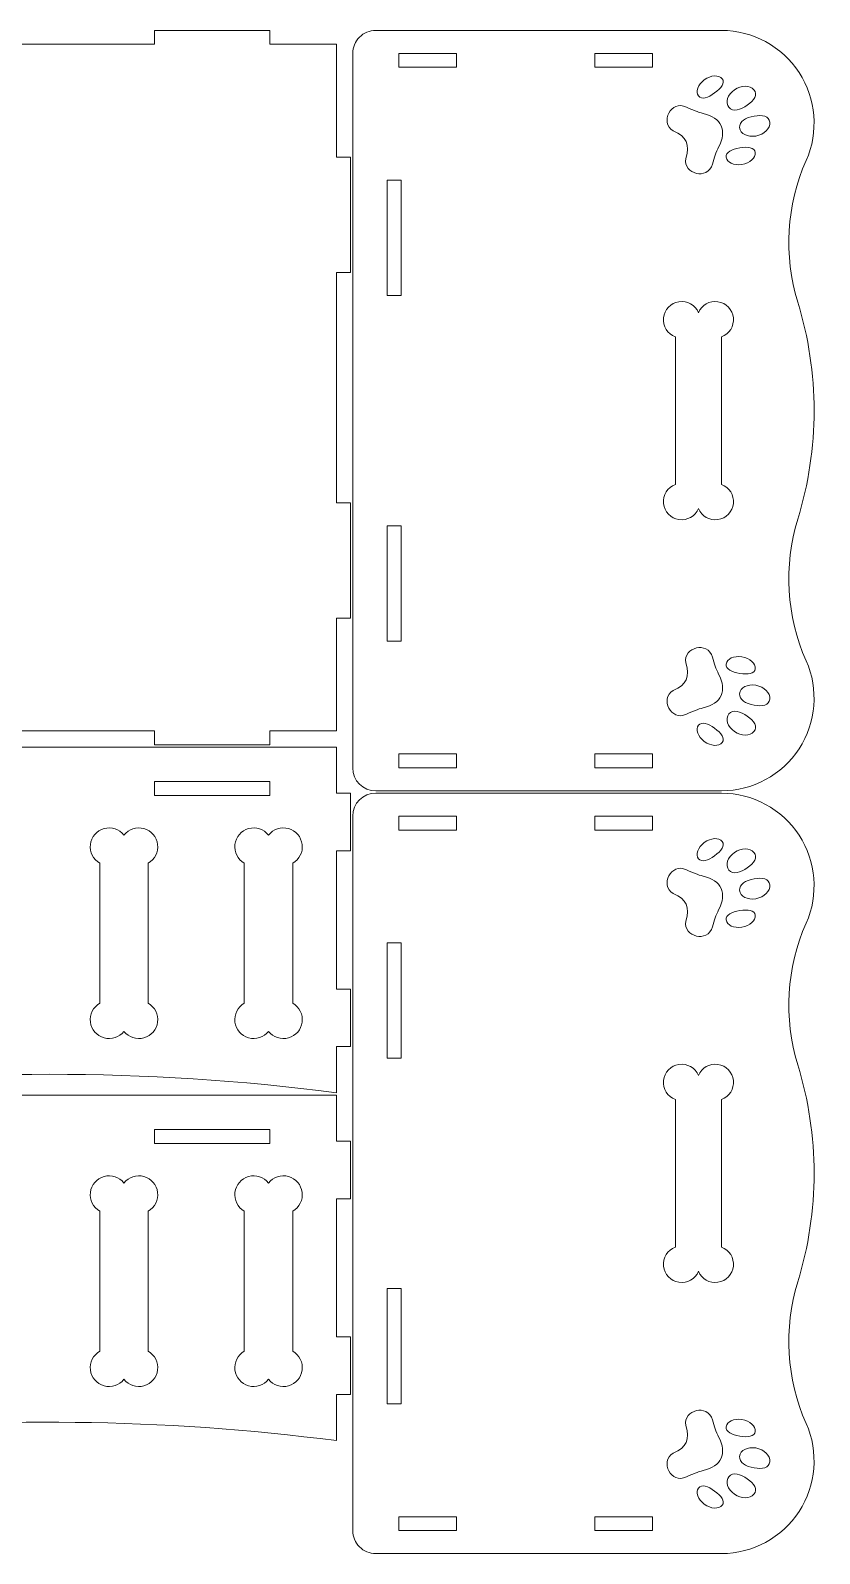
# Model space of a CAD drawing. Header units: millimetres. Extents: x -356 to 358, y -330 to 330.
# Drawn here: x 16 to 358, y -330 to 330 of the extents above; entities that cross this region are included whole.
import ezdxf

# ---------------------------------------------------------------- set-up
doc = ezdxf.new("R2010")
doc.units = ezdxf.units.MM
doc.header["$MEASUREMENT"] = 0
doc.layers.add('Camada 1', color=7, linetype='Continuous')

msp = doc.modelspace()

# ---------------------------------------------------------------- linework, layer by layer
at = {"layer": 'Camada 1', "color": 250, "lineweight": 20}
for points, knots in [([(148.4149, 26.4998), (148.4149, 26.4998), (148.4149, 75.4998), (148.4149, 75.4998), (148.4149, 75.4998), (148.4149, 75.4998), (154.4149, 75.4998), (154.4149, 75.4998), (154.4149, 75.4998), (154.4149, 75.4998), (154.4149, 125.4998), (154.4149, 125.4998), (154.4149, 125.4998), (154.4149, 125.4998), (148.4149, 125.4998), (148.4149, 125.4998), (148.4149, 125.4998), (148.4149, 125.4998), (148.4149, 225.4998), (148.4149, 225.4998), (148.4149, 225.4998), (148.4149, 225.4998), (154.4149, 225.4998), (154.4149, 225.4998), (154.4149, 225.4998), (154.4149, 225.4998), (154.4149, 275.4998), (154.4149, 275.4998), (154.4149, 275.4998), (154.4149, 275.4998), (148.4149, 275.4998), (148.4149, 275.4998), (148.4149, 275.4998), (148.4149, 275.4998), (148.4149, 324.4998), (148.4149, 324.4998), (148.4149, 324.4998), (148.4149, 324.4998), (119.4149, 324.4998), (119.4149, 324.4998), (119.4149, 324.4998), (119.4149, 324.4998), (119.4149, 330.4998), (119.4149, 330.4998), (119.4149, 330.4998), (119.4149, 330.4998), (69.4149, 330.4998), (69.4149, 330.4998), (69.4149, 330.4998), (69.4149, 330.4998), (69.4149, 324.4998), (69.4149, 324.4998), (69.4149, 324.4998), (69.4149, 324.4998), (-75.5851, 324.4998), (-75.5851, 324.4998), (-75.5851, 324.4998), (-75.5851, 324.4998), (-75.5851, 330.4998), (-75.5851, 330.4998), (-75.5851, 330.4998), (-75.5851, 330.4998), (-125.5851, 330.4998), (-125.5851, 330.4998), (-125.5851, 330.4998), (-125.5851, 330.4998), (-125.5851, 324.4998), (-125.5851, 324.4998), (-125.5851, 324.4998), (-125.5851, 324.4998), (-270.5851, 324.4998), (-270.5851, 324.4998), (-270.5851, 324.4998), (-270.5851, 324.4998), (-270.5851, 330.4998), (-270.5851, 330.4998), (-270.5851, 330.4998), (-270.5851, 330.4998), (-320.5851, 330.4998), (-320.5851, 330.4998), (-320.5851, 330.4998), (-320.5851, 330.4998), (-320.5851, 324.4998), (-320.5851, 324.4998), (-320.5851, 324.4998), (-320.5851, 324.4998), (-349.5851, 324.4998), (-349.5851, 324.4998), (-349.5851, 324.4998), (-349.5851, 324.4998), (-349.5851, 275.4998), (-349.5851, 275.4998), (-349.5851, 275.4998), (-349.5851, 275.4998), (-355.5851, 275.4998), (-355.5851, 275.4998), (-355.5851, 275.4998), (-355.5851, 275.4998), (-355.5851, 225.4998), (-355.5851, 225.4998), (-355.5851, 225.4998), (-355.5851, 225.4998), (-349.5851, 225.4998), (-349.5851, 225.4998), (-349.5851, 225.4998), (-349.5851, 225.4998), (-349.5851, 125.4998), (-349.5851, 125.4998), (-349.5851, 125.4998), (-349.5851, 125.4998), (-355.5851, 125.4998), (-355.5851, 125.4998), (-355.5851, 125.4998), (-355.5851, 125.4998), (-355.5851, 75.4998), (-355.5851, 75.4998), (-355.5851, 75.4998), (-355.5851, 75.4998), (-349.5851, 75.4998), (-349.5851, 75.4998), (-349.5851, 75.4998), (-349.5851, 75.4998), (-349.5851, 26.4998), (-349.5851, 26.4998), (-349.5851, 26.4998), (-349.5851, 26.4998), (-320.5851, 26.4998), (-320.5851, 26.4998), (-320.5851, 26.4998), (-320.5851, 26.4998), (-320.5851, 20.4998), (-320.5851, 20.4998), (-320.5851, 20.4998), (-320.5851, 20.4998), (-270.5851, 20.4998), (-270.5851, 20.4998), (-270.5851, 20.4998), (-270.5851, 20.4998), (-270.5851, 26.4998), (-270.5851, 26.4998), (-270.5851, 26.4998), (-270.5851, 26.4998), (-125.5851, 26.4998), (-125.5851, 26.4998), (-125.5851, 26.4998), (-125.5851, 26.4998), (-125.5851, 20.4998), (-125.5851, 20.4998), (-125.5851, 20.4998), (-125.5851, 20.4998), (-75.5851, 20.4998), (-75.5851, 20.4998), (-75.5851, 20.4998), (-75.5851, 20.4998), (-75.5851, 26.4998), (-75.5851, 26.4998), (-75.5851, 26.4998), (-75.5851, 26.4998), (69.4149, 26.4998), (69.4149, 26.4998), (69.4149, 26.4998), (69.4149, 26.4998), (69.4149, 20.4998), (69.4149, 20.4998), (69.4149, 20.4998), (69.4149, 20.4998), (119.4149, 20.4998), (119.4149, 20.4998), (119.4149, 20.4998), (119.4149, 20.4998), (119.4149, 26.4998), (119.4149, 26.4998), (119.4149, 26.4998), (119.4149, 26.4998), (148.4149, 26.4998), (148.4149, 26.4998)], [0, 0, 0, 0, 0.02222222, 0.02222222, 0.02222222, 0.02222222, 0.04444444, 0.04444444, 0.04444444, 0.04444444, 0.06666667, 0.06666667, 0.06666667, 0.06666667, 0.08888889, 0.08888889, 0.08888889, 0.08888889, 0.11111111, 0.11111111, 0.11111111, 0.11111111, 0.13333333, 0.13333333, 0.13333333, 0.13333333, 0.15555556, 0.15555556, 0.15555556, 0.15555556, 0.17777778, 0.17777778, 0.17777778, 0.17777778, 0.2, 0.2, 0.2, 0.2, 0.22222222, 0.22222222, 0.22222222, 0.22222222, 0.24444444, 0.24444444, 0.24444444, 0.24444444, 0.26666667, 0.26666667, 0.26666667, 0.26666667, 0.28888889, 0.28888889, 0.28888889, 0.28888889, 0.31111111, 0.31111111, 0.31111111, 0.31111111, 0.33333333, 0.33333333, 0.33333333, 0.33333333, 0.35555556, 0.35555556, 0.35555556, 0.35555556, 0.37777778, 0.37777778, 0.37777778, 0.37777778, 0.4, 0.4, 0.4, 0.4, 0.42222222, 0.42222222, 0.42222222, 0.42222222, 0.44444444, 0.44444444, 0.44444444, 0.44444444, 0.46666667, 0.46666667, 0.46666667, 0.46666667, 0.48888889, 0.48888889, 0.48888889, 0.48888889, 0.51111111, 0.51111111, 0.51111111, 0.51111111, 0.53333333, 0.53333333, 0.53333333, 0.53333333, 0.55555556, 0.55555556, 0.55555556, 0.55555556, 0.57777778, 0.57777778, 0.57777778, 0.57777778, 0.6, 0.6, 0.6, 0.6, 0.62222222, 0.62222222, 0.62222222, 0.62222222, 0.64444444, 0.64444444, 0.64444444, 0.64444444, 0.66666667, 0.66666667, 0.66666667, 0.66666667, 0.68888889, 0.68888889, 0.68888889, 0.68888889, 0.71111111, 0.71111111, 0.71111111, 0.71111111, 0.73333333, 0.73333333, 0.73333333, 0.73333333, 0.75555556, 0.75555556, 0.75555556, 0.75555556, 0.77777778, 0.77777778, 0.77777778, 0.77777778, 0.8, 0.8, 0.8, 0.8, 0.82222222, 0.82222222, 0.82222222, 0.82222222, 0.84444444, 0.84444444, 0.84444444, 0.84444444, 0.86666667, 0.86666667, 0.86666667, 0.86666667, 0.88888889, 0.88888889, 0.88888889, 0.88888889, 0.91111111, 0.91111111, 0.91111111, 0.91111111, 0.93333333, 0.93333333, 0.93333333, 0.93333333, 0.95555556, 0.95555556, 0.95555556, 0.95555556, 1, 1, 1, 1]), ([(165.4149, 0.5), (159.8921, 0.5), (155.415, 4.9771), (155.4149, 10.5), (155.4149, 10.5), (155.4149, 10.5), (155.4149, 320.4998), (155.4149, 320.4998), (155.4149, 320.4998), (155.4149, 323.152), (156.4685, 325.6955), (158.3439, 327.5709), (158.3439, 327.5709), (160.2192, 329.4462), (162.7628, 330.4998), (165.4149, 330.4998), (165.4149, 330.4998), (165.4149, 330.4998), (315.4148, 330.4998), (315.4148, 330.4998), (315.4148, 330.4998), (329.005, 330.4998), (341.6736, 323.6284), (349.0852, 312.2373), (349.0852, 312.2373), (356.4969, 300.8461), (357.6464, 286.4798), (352.1403, 274.0546), (352.1403, 274.0546), (343.5579, 254.6872), (342.2637, 232.8706), (348.496, 212.6244), (348.496, 212.6244), (357.9479, 181.919), (357.9479, 149.0808), (348.4959, 118.3749), (348.4959, 118.3749), (342.2636, 98.1286), (343.558, 76.3121), (352.1405, 56.9447), (352.1405, 56.9447), (357.6464, 44.5199), (356.4969, 30.1536), (349.0852, 18.7624), (349.0852, 18.7624), (341.6736, 7.3714), (329.005, 0.5), (315.4148, 0.5), (315.4148, 0.5), (315.4148, 0.5), (165.4149, 0.5), (165.4149, 0.5)], [0, 0, 0, 0, 0.07142857, 0.07142857, 0.07142857, 0.07142857, 0.14285714, 0.14285714, 0.14285714, 0.14285714, 0.21428571, 0.21428571, 0.21428571, 0.21428571, 0.28571429, 0.28571429, 0.28571429, 0.28571429, 0.35714286, 0.35714286, 0.35714286, 0.35714286, 0.42857143, 0.42857143, 0.42857143, 0.42857143, 0.5, 0.5, 0.5, 0.5, 0.57142857, 0.57142857, 0.57142857, 0.57142857, 0.64285714, 0.64285714, 0.64285714, 0.64285714, 0.71428571, 0.71428571, 0.71428571, 0.71428571, 0.78571429, 0.78571429, 0.78571429, 0.78571429, 0.85714286, 0.85714286, 0.85714286, 0.85714286, 1, 1, 1, 1]), ([(175.4149, 314.4998), (175.4149, 314.4998), (200.4149, 314.4998), (200.4149, 314.4998), (200.4149, 314.4998), (200.4149, 314.4998), (200.4149, 320.4998), (200.4149, 320.4998), (200.4149, 320.4998), (200.4149, 320.4998), (175.4149, 320.4998), (175.4149, 320.4998), (175.4149, 320.4998), (175.4149, 320.4998), (175.4149, 314.4998), (175.4149, 314.4998)], [0, 0, 0, 0, 0.2, 0.2, 0.2, 0.2, 0.4, 0.4, 0.4, 0.4, 0.6, 0.6, 0.6, 0.6, 1, 1, 1, 1]), ([(260.4148, 314.4998), (260.4148, 314.4998), (285.4148, 314.4998), (285.4148, 314.4998), (285.4148, 314.4998), (285.4148, 314.4998), (285.4148, 320.4998), (285.4148, 320.4998), (285.4148, 320.4998), (285.4148, 320.4998), (260.4148, 320.4998), (260.4148, 320.4998), (260.4148, 320.4998), (260.4148, 320.4998), (260.4148, 314.4998), (260.4148, 314.4998)], [0, 0, 0, 0, 0.2, 0.2, 0.2, 0.2, 0.4, 0.4, 0.4, 0.4, 0.6, 0.6, 0.6, 0.6, 1, 1, 1, 1]), ([(305.4119, 302.0592), (306.8471, 300.269), (309.5791, 301.2908), (312.4258, 303.3609), (312.4258, 303.3609), (315.2752, 305.4308), (317.1576, 307.77), (315.7209, 309.5589), (315.7209, 309.5589), (314.2844, 311.3506), (310.8136, 311.1202), (307.9656, 309.0516), (307.9656, 309.0516), (305.1203, 306.9802), (303.974, 303.8496), (305.4119, 302.0592)], [0, 0, 0, 0, 0.2, 0.2, 0.2, 0.2, 0.4, 0.4, 0.4, 0.4, 0.6, 0.6, 0.6, 0.6, 1, 1, 1, 1]), ([(318.6712, 297.1449), (320.365, 295.0691), (323.612, 295.9688), (326.6079, 298.0785), (326.6079, 298.0785), (329.6037, 300.1881), (331.2104, 302.713), (329.5167, 304.7889), (329.5167, 304.7889), (327.8227, 306.8647), (324.024, 306.834), (321.0269, 304.7258), (321.0269, 304.7258), (318.0337, 302.616), (316.9773, 299.2207), (318.6712, 297.1449)], [0, 0, 0, 0, 0.2, 0.2, 0.2, 0.2, 0.4, 0.4, 0.4, 0.4, 0.6, 0.6, 0.6, 0.6, 1, 1, 1, 1]), ([(299.9275, 274.9113), (298.7849, 268.1063), (309.448, 265.3694), (311.5049, 272.5402), (311.5049, 272.5402), (312.275, 275.2226), (312.9964, 277.7048), (314.1794, 279.8917), (314.1794, 279.8917), (318.015, 286.9824), (315.4001, 292.7126), (307.5329, 294.468), (307.5329, 294.468), (305.1069, 295.0085), (302.7606, 296.0926), (300.2305, 297.2697), (300.2305, 297.2697), (293.4688, 300.4215), (288.5405, 290.5755), (294.4271, 286.9765), (294.4271, 286.9765), (300.2382, 284.4919), (301.8619, 280.9271), (299.9275, 274.9113)], [0, 0, 0, 0, 0.14285714, 0.14285714, 0.14285714, 0.14285714, 0.28571429, 0.28571429, 0.28571429, 0.28571429, 0.42857143, 0.42857143, 0.42857143, 0.42857143, 0.57142857, 0.57142857, 0.57142857, 0.57142857, 0.71428571, 0.71428571, 0.71428571, 0.71428571, 1, 1, 1, 1]), ([(323.2941, 288.345), (323.582, 285.6803), (326.7406, 284.0463), (330.3451, 284.6952), (330.3451, 284.6952), (333.951, 285.3479), (336.6411, 288.0294), (336.3532, 290.6941), (336.3532, 290.6941), (336.0666, 293.3573), (333.1406, 293.9868), (329.5347, 293.3367), (329.5347, 293.3367), (325.9288, 292.6866), (323.0075, 291.0083), (323.2941, 288.345)], [0, 0, 0, 0, 0.2, 0.2, 0.2, 0.2, 0.4, 0.4, 0.4, 0.4, 0.6, 0.6, 0.6, 0.6, 1, 1, 1, 1]), ([(324.2491, 272.3619), (327.7222, 272.9352), (330.3236, 275.2456), (330.0576, 277.5244), (330.0576, 277.5244), (329.7931, 279.8045), (326.8069, 280.1053), (323.3312, 279.5321), (323.3312, 279.5321), (319.8581, 278.9614), (317.2114, 277.736), (317.4786, 275.4558), (317.4786, 275.4558), (317.7419, 273.177), (320.7761, 271.7913), (324.2491, 272.3619)], [0, 0, 0, 0, 0.2, 0.2, 0.2, 0.2, 0.4, 0.4, 0.4, 0.4, 0.6, 0.6, 0.6, 0.6, 1, 1, 1, 1]), ([(170.4149, 215.4999), (170.4149, 215.4999), (176.4149, 215.4999), (176.4149, 215.4999), (176.4149, 215.4999), (176.4149, 215.4999), (176.4149, 265.4998), (176.4149, 265.4998), (176.4149, 265.4998), (176.4149, 265.4998), (170.4149, 265.4998), (170.4149, 265.4998), (170.4149, 265.4998), (170.4149, 265.4998), (170.4149, 215.4999), (170.4149, 215.4999)], [0, 0, 0, 0, 0.2, 0.2, 0.2, 0.2, 0.4, 0.4, 0.4, 0.4, 0.6, 0.6, 0.6, 0.6, 1, 1, 1, 1]), ([(295.4148, 197.5304), (295.4148, 197.5304), (295.4148, 133.4694), (295.4148, 133.4694), (295.4148, 133.4694), (292.0214, 132.2286), (289.9024, 128.8436), (290.2687, 125.2491), (290.2687, 125.2491), (290.6351, 121.6546), (293.3934, 118.7668), (296.9673, 118.2361), (296.9673, 118.2361), (300.5413, 117.7053), (304.0198, 119.667), (305.4148, 122.9999), (305.4148, 122.9999), (306.8099, 119.667), (310.2884, 117.7053), (313.8624, 118.2361), (313.8624, 118.2361), (317.4363, 118.7668), (320.1947, 121.6547), (320.561, 125.2492), (320.561, 125.2492), (320.9273, 128.8437), (318.8082, 132.2286), (315.4148, 133.4694), (315.4148, 133.4694), (315.4148, 133.4694), (315.4148, 197.5304), (315.4148, 197.5304), (315.4148, 197.5304), (318.8082, 198.7712), (320.9273, 202.1561), (320.561, 205.7506), (320.561, 205.7506), (320.1947, 209.3451), (317.4363, 212.233), (313.8624, 212.7637), (313.8624, 212.7637), (310.2884, 213.2945), (306.8099, 211.3328), (305.4148, 207.9999), (305.4148, 207.9999), (304.0197, 211.3329), (300.5412, 213.2945), (296.9673, 212.7637), (296.9673, 212.7637), (293.3934, 212.233), (290.635, 209.3451), (290.2687, 205.7506), (290.2687, 205.7506), (289.9024, 202.1561), (292.0215, 198.7712), (295.4148, 197.5304)], [0, 0, 0, 0, 0.06666667, 0.06666667, 0.06666667, 0.06666667, 0.13333333, 0.13333333, 0.13333333, 0.13333333, 0.2, 0.2, 0.2, 0.2, 0.26666667, 0.26666667, 0.26666667, 0.26666667, 0.33333333, 0.33333333, 0.33333333, 0.33333333, 0.4, 0.4, 0.4, 0.4, 0.46666667, 0.46666667, 0.46666667, 0.46666667, 0.53333333, 0.53333333, 0.53333333, 0.53333333, 0.6, 0.6, 0.6, 0.6, 0.66666667, 0.66666667, 0.66666667, 0.66666667, 0.73333333, 0.73333333, 0.73333333, 0.73333333, 0.8, 0.8, 0.8, 0.8, 0.86666667, 0.86666667, 0.86666667, 0.86666667, 1, 1, 1, 1]), ([(176.4149, 65.4999), (176.4149, 65.4999), (176.4149, 115.4999), (176.4149, 115.4999), (176.4149, 115.4999), (176.4149, 115.4999), (170.4149, 115.4999), (170.4149, 115.4999), (170.4149, 115.4999), (170.4149, 115.4999), (170.4149, 65.4999), (170.4149, 65.4999), (170.4149, 65.4999), (170.4149, 65.4999), (176.4149, 65.4999), (176.4149, 65.4999)], [0, 0, 0, 0, 0.2, 0.2, 0.2, 0.2, 0.4, 0.4, 0.4, 0.4, 0.6, 0.6, 0.6, 0.6, 1, 1, 1, 1]), ([(299.9275, 56.0888), (301.8619, 50.073), (300.2382, 46.5082), (294.4271, 44.0236), (294.4271, 44.0236), (288.5405, 40.4246), (293.4688, 30.5786), (300.2305, 33.7304), (300.2305, 33.7304), (302.7606, 34.9075), (305.1069, 35.9916), (307.5329, 36.5321), (307.5329, 36.5321), (315.4001, 38.2875), (318.015, 44.0177), (314.1794, 51.1084), (314.1794, 51.1084), (312.9964, 53.2953), (312.275, 55.7775), (311.5049, 58.4599), (311.5049, 58.4599), (309.448, 65.6307), (298.7849, 62.8938), (299.9275, 56.0888)], [0, 0, 0, 0, 0.14285714, 0.14285714, 0.14285714, 0.14285714, 0.28571429, 0.28571429, 0.28571429, 0.28571429, 0.42857143, 0.42857143, 0.42857143, 0.42857143, 0.57142857, 0.57142857, 0.57142857, 0.57142857, 0.71428571, 0.71428571, 0.71428571, 0.71428571, 1, 1, 1, 1]), ([(317.4786, 55.5443), (317.2114, 53.2641), (319.8581, 52.0387), (323.3312, 51.468), (323.3312, 51.468), (326.8069, 50.8948), (329.7931, 51.1956), (330.0576, 53.4757), (330.0576, 53.4757), (330.3236, 55.7545), (327.7222, 58.0649), (324.2491, 58.6382), (324.2491, 58.6382), (320.7761, 59.2088), (317.7419, 57.8231), (317.4786, 55.5443)], [0, 0, 0, 0, 0.2, 0.2, 0.2, 0.2, 0.4, 0.4, 0.4, 0.4, 0.6, 0.6, 0.6, 0.6, 1, 1, 1, 1]), ([(330.3451, 46.3049), (326.7406, 46.9538), (323.582, 45.3198), (323.2941, 42.6551), (323.2941, 42.6551), (323.0075, 39.9918), (325.9288, 38.3135), (329.5347, 37.6634), (329.5347, 37.6634), (333.1406, 37.0133), (336.0666, 37.6428), (336.3532, 40.306), (336.3532, 40.306), (336.6411, 42.9707), (333.951, 45.6522), (330.3451, 46.3049)], [0, 0, 0, 0, 0.2, 0.2, 0.2, 0.2, 0.4, 0.4, 0.4, 0.4, 0.6, 0.6, 0.6, 0.6, 1, 1, 1, 1]), ([(326.6079, 32.9216), (323.612, 35.0313), (320.365, 35.931), (318.6712, 33.8552), (318.6712, 33.8552), (316.9773, 31.7794), (318.0337, 28.3841), (321.0269, 26.2743), (321.0269, 26.2743), (324.024, 24.1661), (327.8227, 24.1354), (329.5167, 26.2112), (329.5167, 26.2112), (331.2104, 28.2871), (329.6037, 30.812), (326.6079, 32.9216)], [0, 0, 0, 0, 0.2, 0.2, 0.2, 0.2, 0.4, 0.4, 0.4, 0.4, 0.6, 0.6, 0.6, 0.6, 1, 1, 1, 1]), ([(312.4258, 27.6392), (309.5791, 29.7093), (306.8471, 30.7311), (305.4119, 28.9409), (305.4119, 28.9409), (303.974, 27.1505), (305.1203, 24.0199), (307.9656, 21.9485), (307.9656, 21.9485), (310.8136, 19.8799), (314.2844, 19.6495), (315.7209, 21.4412), (315.7209, 21.4412), (317.1576, 23.2301), (315.2752, 25.5693), (312.4258, 27.6392)], [0, 0, 0, 0, 0.2, 0.2, 0.2, 0.2, 0.4, 0.4, 0.4, 0.4, 0.6, 0.6, 0.6, 0.6, 1, 1, 1, 1]), ([(148.4149, 19.4998), (148.4149, 19.4998), (-349.5851, 19.4998), (-349.5851, 19.4998), (-349.5851, 19.4998), (-349.5851, 19.4998), (-349.5851, -0.5002), (-349.5851, -0.5002), (-349.5851, -0.5002), (-349.5851, -0.5002), (-355.5851, -0.5002), (-355.5851, -0.5002), (-355.5851, -0.5002), (-355.5851, -0.5002), (-355.5851, -25.5002), (-355.5851, -25.5002), (-355.5851, -25.5002), (-355.5851, -25.5002), (-349.5851, -25.5002), (-349.5851, -25.5002), (-349.5851, -25.5002), (-349.5851, -25.5002), (-349.5851, -85.5002), (-349.5851, -85.5002), (-349.5851, -85.5002), (-349.5851, -85.5002), (-355.5851, -85.5002), (-355.5851, -85.5002), (-355.5851, -85.5002), (-355.5851, -85.5002), (-355.5851, -110.5002), (-355.5851, -110.5002), (-355.5851, -110.5002), (-355.5851, -110.5002), (-349.5851, -110.5002), (-349.5851, -110.5002), (-349.5851, -110.5002), (-349.5851, -110.5002), (-349.5851, -130.5002), (-349.5851, -130.5002), (-349.5851, -130.5002), (-266.5931, -119.8335), (-183.5771, -119.8335), (-100.5851, -130.5002), (-100.5851, -130.5002), (-17.5931, -119.8335), (65.4229, -119.8335), (148.4149, -130.5002), (148.4149, -130.5002), (148.4149, -130.5002), (148.4149, -110.5002), (148.4149, -110.5002), (148.4149, -110.5002), (148.4149, -110.5002), (154.4149, -110.5002), (154.4149, -110.5002), (154.4149, -110.5002), (154.4149, -110.5002), (154.4149, -85.5002), (154.4149, -85.5002), (154.4149, -85.5002), (154.4149, -85.5002), (148.4149, -85.5002), (148.4149, -85.5002), (148.4149, -85.5002), (148.4149, -85.5002), (148.4149, -25.5002), (148.4149, -25.5002), (148.4149, -25.5002), (148.4149, -25.5002), (154.4149, -25.5002), (154.4149, -25.5002), (154.4149, -25.5002), (154.4149, -25.5002), (154.4149, -0.5002), (154.4149, -0.5002), (154.4149, -0.5002), (154.4149, -0.5002), (148.4149, -0.5002), (148.4149, -0.5002), (148.4149, -0.5002), (148.4149, -0.5002), (148.4149, 19.4998), (148.4149, 19.4998)], [0, 0, 0, 0, 0.04545455, 0.04545455, 0.04545455, 0.04545455, 0.09090909, 0.09090909, 0.09090909, 0.09090909, 0.13636364, 0.13636364, 0.13636364, 0.13636364, 0.18181818, 0.18181818, 0.18181818, 0.18181818, 0.22727273, 0.22727273, 0.22727273, 0.22727273, 0.27272727, 0.27272727, 0.27272727, 0.27272727, 0.31818182, 0.31818182, 0.31818182, 0.31818182, 0.36363636, 0.36363636, 0.36363636, 0.36363636, 0.40909091, 0.40909091, 0.40909091, 0.40909091, 0.45454545, 0.45454545, 0.45454545, 0.45454545, 0.5, 0.5, 0.5, 0.5, 0.54545455, 0.54545455, 0.54545455, 0.54545455, 0.59090909, 0.59090909, 0.59090909, 0.59090909, 0.63636364, 0.63636364, 0.63636364, 0.63636364, 0.68181818, 0.68181818, 0.68181818, 0.68181818, 0.72727273, 0.72727273, 0.72727273, 0.72727273, 0.77272727, 0.77272727, 0.77272727, 0.77272727, 0.81818182, 0.81818182, 0.81818182, 0.81818182, 0.86363636, 0.86363636, 0.86363636, 0.86363636, 0.90909091, 0.90909091, 0.90909091, 0.90909091, 1, 1, 1, 1]), ([(200.4149, 16.5), (200.4149, 16.5), (175.4149, 16.5), (175.4149, 16.5), (175.4149, 16.5), (175.4149, 16.5), (175.4149, 10.5), (175.4149, 10.5), (175.4149, 10.5), (175.4149, 10.5), (200.4149, 10.5), (200.4149, 10.5), (200.4149, 10.5), (200.4149, 10.5), (200.4149, 16.5), (200.4149, 16.5)], [0, 0, 0, 0, 0.2, 0.2, 0.2, 0.2, 0.4, 0.4, 0.4, 0.4, 0.6, 0.6, 0.6, 0.6, 1, 1, 1, 1]), ([(260.4148, 16.5), (260.4148, 16.5), (260.4148, 10.5), (260.4148, 10.5), (260.4148, 10.5), (260.4148, 10.5), (285.4148, 10.5), (285.4148, 10.5), (285.4148, 10.5), (285.4148, 10.5), (285.4148, 16.5), (285.4148, 16.5), (285.4148, 16.5), (285.4148, 16.5), (260.4148, 16.5), (260.4148, 16.5)], [0, 0, 0, 0, 0.2, 0.2, 0.2, 0.2, 0.4, 0.4, 0.4, 0.4, 0.6, 0.6, 0.6, 0.6, 1, 1, 1, 1]), ([(69.4149, -1.5002), (69.4149, -1.5002), (69.4149, 4.4998), (69.4149, 4.4998), (69.4149, 4.4998), (69.4149, 4.4998), (119.4149, 4.4998), (119.4149, 4.4998), (119.4149, 4.4998), (119.4149, 4.4998), (119.4149, -1.5002), (119.4149, -1.5002), (119.4149, -1.5002), (119.4149, -1.5002), (69.4149, -1.5002), (69.4149, -1.5002)], [0, 0, 0, 0, 0.2, 0.2, 0.2, 0.2, 0.4, 0.4, 0.4, 0.4, 0.6, 0.6, 0.6, 0.6, 1, 1, 1, 1]), ([(165.4149, -0.5), (159.8921, -0.5), (155.415, -4.9771), (155.4149, -10.5), (155.4149, -10.5), (155.4149, -10.5), (155.4149, -320.4998), (155.4149, -320.4998), (155.4149, -320.4998), (155.4149, -323.152), (156.4685, -325.6955), (158.3439, -327.5709), (158.3439, -327.5709), (160.2192, -329.4462), (162.7628, -330.4998), (165.4149, -330.4998), (165.4149, -330.4998), (165.4149, -330.4998), (315.4148, -330.4998), (315.4148, -330.4998), (315.4148, -330.4998), (329.005, -330.4998), (341.6736, -323.6284), (349.0852, -312.2373), (349.0852, -312.2373), (356.4969, -300.8461), (357.6464, -286.4798), (352.1403, -274.0546), (352.1403, -274.0546), (343.5579, -254.6872), (342.2637, -232.8706), (348.496, -212.6244), (348.496, -212.6244), (357.9479, -181.919), (357.9479, -149.0808), (348.4959, -118.3749), (348.4959, -118.3749), (342.2636, -98.1286), (343.558, -76.3121), (352.1405, -56.9447), (352.1405, -56.9447), (357.6464, -44.5199), (356.4969, -30.1536), (349.0852, -18.7624), (349.0852, -18.7624), (341.6736, -7.3714), (329.005, -0.5), (315.4148, -0.5), (315.4148, -0.5), (315.4148, -0.5), (165.4149, -0.5), (165.4149, -0.5)], [0, 0, 0, 0, 0.07142857, 0.07142857, 0.07142857, 0.07142857, 0.14285714, 0.14285714, 0.14285714, 0.14285714, 0.21428571, 0.21428571, 0.21428571, 0.21428571, 0.28571429, 0.28571429, 0.28571429, 0.28571429, 0.35714286, 0.35714286, 0.35714286, 0.35714286, 0.42857143, 0.42857143, 0.42857143, 0.42857143, 0.5, 0.5, 0.5, 0.5, 0.57142857, 0.57142857, 0.57142857, 0.57142857, 0.64285714, 0.64285714, 0.64285714, 0.64285714, 0.71428571, 0.71428571, 0.71428571, 0.71428571, 0.78571429, 0.78571429, 0.78571429, 0.78571429, 0.85714286, 0.85714286, 0.85714286, 0.85714286, 1, 1, 1, 1]), ([(200.4149, -16.5), (200.4149, -16.5), (175.4149, -16.5), (175.4149, -16.5), (175.4149, -16.5), (175.4149, -16.5), (175.4149, -10.5), (175.4149, -10.5), (175.4149, -10.5), (175.4149, -10.5), (200.4149, -10.5), (200.4149, -10.5), (200.4149, -10.5), (200.4149, -10.5), (200.4149, -16.5), (200.4149, -16.5)], [0, 0, 0, 0, 0.2, 0.2, 0.2, 0.2, 0.4, 0.4, 0.4, 0.4, 0.6, 0.6, 0.6, 0.6, 1, 1, 1, 1]), ([(260.4148, -16.5), (260.4148, -16.5), (260.4148, -10.5), (260.4148, -10.5), (260.4148, -10.5), (260.4148, -10.5), (285.4148, -10.5), (285.4148, -10.5), (285.4148, -10.5), (285.4148, -10.5), (285.4148, -16.5), (285.4148, -16.5), (285.4148, -16.5), (285.4148, -16.5), (260.4148, -16.5), (260.4148, -16.5)], [0, 0, 0, 0, 0.2, 0.2, 0.2, 0.2, 0.4, 0.4, 0.4, 0.4, 0.6, 0.6, 0.6, 0.6, 1, 1, 1, 1]), ([(56.1846, -18.7206), (58.2293, -16.1171), (61.6386, -14.998), (64.8285, -15.8832), (64.8285, -15.8832), (68.0184, -16.7684), (70.3635, -19.4844), (70.7742, -22.7692), (70.7742, -22.7692), (71.1849, -26.0541), (69.5808, -29.2638), (66.707, -30.9072), (66.707, -30.9072), (66.707, -30.9072), (66.7071, -91.6998), (66.7071, -91.6998), (66.7071, -91.6998), (69.5808, -93.3432), (71.1849, -96.553), (70.7742, -99.8378), (70.7742, -99.8378), (70.3634, -103.1226), (68.0184, -105.8386), (64.8285, -106.7238), (64.8285, -106.7238), (61.6386, -107.6089), (58.2293, -106.4898), (56.1846, -103.8864), (56.1846, -103.8864), (54.1398, -106.4898), (50.7305, -107.6089), (47.5406, -106.7238), (47.5406, -106.7238), (44.3507, -105.8386), (42.0057, -103.1226), (41.5949, -99.8378), (41.5949, -99.8378), (41.1842, -96.5529), (42.7884, -93.3432), (45.6621, -91.6998), (45.6621, -91.6998), (45.6621, -91.6998), (45.6621, -30.9072), (45.6621, -30.9072), (45.6621, -30.9072), (42.7884, -29.2638), (41.1842, -26.0541), (41.5949, -22.7692), (41.5949, -22.7692), (42.0057, -19.4844), (44.3507, -16.7684), (47.5406, -15.8832), (47.5406, -15.8832), (50.7305, -14.998), (54.1398, -16.1172), (56.1846, -18.7206)], [0, 0, 0, 0, 0.06666667, 0.06666667, 0.06666667, 0.06666667, 0.13333333, 0.13333333, 0.13333333, 0.13333333, 0.2, 0.2, 0.2, 0.2, 0.26666667, 0.26666667, 0.26666667, 0.26666667, 0.33333333, 0.33333333, 0.33333333, 0.33333333, 0.4, 0.4, 0.4, 0.4, 0.46666667, 0.46666667, 0.46666667, 0.46666667, 0.53333333, 0.53333333, 0.53333333, 0.53333333, 0.6, 0.6, 0.6, 0.6, 0.66666667, 0.66666667, 0.66666667, 0.66666667, 0.73333333, 0.73333333, 0.73333333, 0.73333333, 0.8, 0.8, 0.8, 0.8, 0.86666667, 0.86666667, 0.86666667, 0.86666667, 1, 1, 1, 1]), ([(104.3028, -22.7692), (104.7135, -19.4844), (107.0586, -16.7684), (110.2485, -15.8832), (110.2485, -15.8832), (113.4384, -14.998), (116.8477, -16.1172), (118.8924, -18.7206), (118.8924, -18.7206), (120.9372, -16.1171), (124.3465, -14.998), (127.5364, -15.8832), (127.5364, -15.8832), (130.7263, -16.7684), (133.0713, -19.4844), (133.4821, -22.7692), (133.4821, -22.7692), (133.8928, -26.0541), (132.2886, -29.2638), (129.4149, -30.9072), (129.4149, -30.9072), (129.4149, -30.9072), (129.4149, -91.6998), (129.4149, -91.6998), (129.4149, -91.6998), (132.2887, -93.3432), (133.8928, -96.553), (133.482, -99.8378), (133.482, -99.8378), (133.0713, -103.1226), (130.7262, -105.8386), (127.5363, -106.7238), (127.5363, -106.7238), (124.3464, -107.6089), (120.9371, -106.4898), (118.8924, -103.8864), (118.8924, -103.8864), (116.8477, -106.4898), (113.4384, -107.6089), (110.2485, -106.7238), (110.2485, -106.7238), (107.0586, -105.8386), (104.7135, -103.1226), (104.3028, -99.8378), (104.3028, -99.8378), (103.8921, -96.5529), (105.4962, -93.3432), (108.3699, -91.6998), (108.3699, -91.6998), (108.3699, -91.6998), (108.3699, -30.9072), (108.3699, -30.9072), (108.3699, -30.9072), (105.4962, -29.2638), (103.8921, -26.0541), (104.3028, -22.7692)], [0, 0, 0, 0, 0.06666667, 0.06666667, 0.06666667, 0.06666667, 0.13333333, 0.13333333, 0.13333333, 0.13333333, 0.2, 0.2, 0.2, 0.2, 0.26666667, 0.26666667, 0.26666667, 0.26666667, 0.33333333, 0.33333333, 0.33333333, 0.33333333, 0.4, 0.4, 0.4, 0.4, 0.46666667, 0.46666667, 0.46666667, 0.46666667, 0.53333333, 0.53333333, 0.53333333, 0.53333333, 0.6, 0.6, 0.6, 0.6, 0.66666667, 0.66666667, 0.66666667, 0.66666667, 0.73333333, 0.73333333, 0.73333333, 0.73333333, 0.8, 0.8, 0.8, 0.8, 0.86666667, 0.86666667, 0.86666667, 0.86666667, 1, 1, 1, 1]), ([(312.4258, -27.6392), (309.5791, -29.7093), (306.8471, -30.7311), (305.4119, -28.9409), (305.4119, -28.9409), (303.974, -27.1505), (305.1203, -24.0199), (307.9656, -21.9485), (307.9656, -21.9485), (310.8136, -19.8799), (314.2844, -19.6495), (315.7209, -21.4412), (315.7209, -21.4412), (317.1576, -23.2301), (315.2752, -25.5693), (312.4258, -27.6392)], [0, 0, 0, 0, 0.2, 0.2, 0.2, 0.2, 0.4, 0.4, 0.4, 0.4, 0.6, 0.6, 0.6, 0.6, 1, 1, 1, 1]), ([(326.6079, -32.9216), (323.612, -35.0313), (320.365, -35.931), (318.6712, -33.8552), (318.6712, -33.8552), (316.9773, -31.7794), (318.0337, -28.3841), (321.0269, -26.2743), (321.0269, -26.2743), (324.024, -24.1661), (327.8227, -24.1354), (329.5167, -26.2112), (329.5167, -26.2112), (331.2104, -28.2871), (329.6037, -30.812), (326.6079, -32.9216)], [0, 0, 0, 0, 0.2, 0.2, 0.2, 0.2, 0.4, 0.4, 0.4, 0.4, 0.6, 0.6, 0.6, 0.6, 1, 1, 1, 1]), ([(299.9275, -56.0888), (301.8619, -50.073), (300.2382, -46.5082), (294.4271, -44.0236), (294.4271, -44.0236), (288.5405, -40.4246), (293.4688, -30.5786), (300.2305, -33.7304), (300.2305, -33.7304), (302.7606, -34.9075), (305.1069, -35.9916), (307.5329, -36.5321), (307.5329, -36.5321), (315.4001, -38.2875), (318.015, -44.0177), (314.1794, -51.1084), (314.1794, -51.1084), (312.9964, -53.2953), (312.275, -55.7775), (311.5049, -58.4599), (311.5049, -58.4599), (309.448, -65.6307), (298.7849, -62.8938), (299.9275, -56.0888)], [0, 0, 0, 0, 0.14285714, 0.14285714, 0.14285714, 0.14285714, 0.28571429, 0.28571429, 0.28571429, 0.28571429, 0.42857143, 0.42857143, 0.42857143, 0.42857143, 0.57142857, 0.57142857, 0.57142857, 0.57142857, 0.71428571, 0.71428571, 0.71428571, 0.71428571, 1, 1, 1, 1]), ([(330.3451, -46.3049), (326.7406, -46.9538), (323.582, -45.3198), (323.2941, -42.6551), (323.2941, -42.6551), (323.0075, -39.9918), (325.9288, -38.3135), (329.5347, -37.6634), (329.5347, -37.6634), (333.1406, -37.0133), (336.0666, -37.6428), (336.3532, -40.306), (336.3532, -40.306), (336.6411, -42.9707), (333.951, -45.6522), (330.3451, -46.3049)], [0, 0, 0, 0, 0.2, 0.2, 0.2, 0.2, 0.4, 0.4, 0.4, 0.4, 0.6, 0.6, 0.6, 0.6, 1, 1, 1, 1]), ([(317.4786, -55.5443), (317.2114, -53.2641), (319.8581, -52.0387), (323.3312, -51.468), (323.3312, -51.468), (326.8069, -50.8948), (329.7931, -51.1956), (330.0576, -53.4757), (330.0576, -53.4757), (330.3236, -55.7545), (327.7222, -58.0649), (324.2491, -58.6382), (324.2491, -58.6382), (320.7761, -59.2088), (317.7419, -57.8231), (317.4786, -55.5443)], [0, 0, 0, 0, 0.2, 0.2, 0.2, 0.2, 0.4, 0.4, 0.4, 0.4, 0.6, 0.6, 0.6, 0.6, 1, 1, 1, 1]), ([(176.4149, -65.4999), (176.4149, -65.4999), (176.4149, -115.4999), (176.4149, -115.4999), (176.4149, -115.4999), (176.4149, -115.4999), (170.4149, -115.4999), (170.4149, -115.4999), (170.4149, -115.4999), (170.4149, -115.4999), (170.4149, -65.4999), (170.4149, -65.4999), (170.4149, -65.4999), (170.4149, -65.4999), (176.4149, -65.4999), (176.4149, -65.4999)], [0, 0, 0, 0, 0.2, 0.2, 0.2, 0.2, 0.4, 0.4, 0.4, 0.4, 0.6, 0.6, 0.6, 0.6, 1, 1, 1, 1]), ([(295.4148, -197.5304), (295.4148, -197.5304), (295.4148, -133.4694), (295.4148, -133.4694), (295.4148, -133.4694), (292.0214, -132.2286), (289.9024, -128.8436), (290.2687, -125.2491), (290.2687, -125.2491), (290.6351, -121.6546), (293.3934, -118.7668), (296.9673, -118.2361), (296.9673, -118.2361), (300.5413, -117.7053), (304.0198, -119.667), (305.4148, -122.9999), (305.4148, -122.9999), (306.8099, -119.667), (310.2884, -117.7053), (313.8624, -118.2361), (313.8624, -118.2361), (317.4363, -118.7668), (320.1947, -121.6547), (320.561, -125.2492), (320.561, -125.2492), (320.9273, -128.8437), (318.8082, -132.2286), (315.4148, -133.4694), (315.4148, -133.4694), (315.4148, -133.4694), (315.4148, -197.5304), (315.4148, -197.5304), (315.4148, -197.5304), (318.8082, -198.7712), (320.9273, -202.1561), (320.561, -205.7506), (320.561, -205.7506), (320.1947, -209.3451), (317.4363, -212.233), (313.8624, -212.7637), (313.8624, -212.7637), (310.2884, -213.2945), (306.8099, -211.3328), (305.4148, -207.9999), (305.4148, -207.9999), (304.0197, -211.3329), (300.5412, -213.2945), (296.9673, -212.7637), (296.9673, -212.7637), (293.3934, -212.233), (290.635, -209.3451), (290.2687, -205.7506), (290.2687, -205.7506), (289.9024, -202.1561), (292.0215, -198.7712), (295.4148, -197.5304)], [0, 0, 0, 0, 0.06666667, 0.06666667, 0.06666667, 0.06666667, 0.13333333, 0.13333333, 0.13333333, 0.13333333, 0.2, 0.2, 0.2, 0.2, 0.26666667, 0.26666667, 0.26666667, 0.26666667, 0.33333333, 0.33333333, 0.33333333, 0.33333333, 0.4, 0.4, 0.4, 0.4, 0.46666667, 0.46666667, 0.46666667, 0.46666667, 0.53333333, 0.53333333, 0.53333333, 0.53333333, 0.6, 0.6, 0.6, 0.6, 0.66666667, 0.66666667, 0.66666667, 0.66666667, 0.73333333, 0.73333333, 0.73333333, 0.73333333, 0.8, 0.8, 0.8, 0.8, 0.86666667, 0.86666667, 0.86666667, 0.86666667, 1, 1, 1, 1]), ([(-349.5851, -131.5002), (-349.5851, -131.5002), (-349.5851, -151.5002), (-349.5851, -151.5002), (-349.5851, -151.5002), (-349.5851, -151.5002), (-355.5851, -151.5002), (-355.5851, -151.5002), (-355.5851, -151.5002), (-355.5851, -151.5002), (-355.5851, -176.5002), (-355.5851, -176.5002), (-355.5851, -176.5002), (-355.5851, -176.5002), (-349.5851, -176.5002), (-349.5851, -176.5002), (-349.5851, -176.5002), (-349.5851, -176.5002), (-349.5851, -236.5002), (-349.5851, -236.5002), (-349.5851, -236.5002), (-349.5851, -236.5002), (-355.5851, -236.5002), (-355.5851, -236.5002), (-355.5851, -236.5002), (-355.5851, -236.5002), (-355.5851, -261.5002), (-355.5851, -261.5002), (-355.5851, -261.5002), (-355.5851, -261.5002), (-349.5851, -261.5002), (-349.5851, -261.5002), (-349.5851, -261.5002), (-349.5851, -261.5002), (-349.5851, -281.5002), (-349.5851, -281.5002), (-349.5851, -281.5002), (-349.5851, -281.5002), (-325.5851, -281.5002), (-325.5851, -281.5002), (-325.5851, -281.5002), (-320.0623, -281.5002), (-315.5851, -277.0231), (-315.5851, -271.5002), (-315.5851, -271.5002), (-315.5851, -271.5002), (-315.5851, -176.5002), (-315.5851, -176.5002), (-315.5851, -176.5002), (-315.5851, -173.848), (-314.5315, -171.3045), (-312.6562, -169.4291), (-312.6562, -169.4291), (-310.7808, -167.5538), (-308.2373, -166.5002), (-305.5851, -166.5002), (-305.5851, -166.5002), (-305.5851, -166.5002), (-110.5851, -166.5002), (-110.5851, -166.5002), (-110.5851, -166.5002), (-107.9329, -166.5002), (-105.3894, -167.5538), (-103.514, -169.4291), (-103.514, -169.4291), (-101.6387, -171.3045), (-100.5851, -173.848), (-100.5851, -176.5002), (-100.5851, -176.5002), (-100.5851, -176.5002), (-100.5851, -259.0249), (-100.5851, -259.0249), (-100.5851, -259.0249), (-100.5851, -264.6945), (-98.1788, -270.0977), (-93.9646, -273.8905), (-93.9646, -273.8905), (-89.7505, -277.6834), (-84.1246, -279.5094), (-78.4863, -278.9144), (-78.4863, -278.9144), (-2.677, -270.9147), (72.8066, -271.7825), (148.4149, -281.5002), (148.4149, -281.5002), (148.4149, -281.5002), (148.4149, -261.5002), (148.4149, -261.5002), (148.4149, -261.5002), (148.4149, -261.5002), (154.4149, -261.5002), (154.4149, -261.5002), (154.4149, -261.5002), (154.4149, -261.5002), (154.4149, -236.5002), (154.4149, -236.5002), (154.4149, -236.5002), (154.4149, -236.5002), (148.4149, -236.5002), (148.4149, -236.5002), (148.4149, -236.5002), (148.4149, -236.5002), (148.4149, -176.5002), (148.4149, -176.5002), (148.4149, -176.5002), (148.4149, -176.5002), (154.4149, -176.5002), (154.4149, -176.5002), (154.4149, -176.5002), (154.4149, -176.5002), (154.4149, -151.5002), (154.4149, -151.5002), (154.4149, -151.5002), (154.4149, -151.5002), (148.4149, -151.5002), (148.4149, -151.5002), (148.4149, -151.5002), (148.4149, -151.5002), (148.4149, -131.5002), (148.4149, -131.5002), (148.4149, -131.5002), (148.4149, -131.5002), (-349.5851, -131.5002), (-349.5851, -131.5002)], [0, 0, 0, 0, 0.03125, 0.03125, 0.03125, 0.03125, 0.0625, 0.0625, 0.0625, 0.0625, 0.09375, 0.09375, 0.09375, 0.09375, 0.125, 0.125, 0.125, 0.125, 0.15625, 0.15625, 0.15625, 0.15625, 0.1875, 0.1875, 0.1875, 0.1875, 0.21875, 0.21875, 0.21875, 0.21875, 0.25, 0.25, 0.25, 0.25, 0.28125, 0.28125, 0.28125, 0.28125, 0.3125, 0.3125, 0.3125, 0.3125, 0.34375, 0.34375, 0.34375, 0.34375, 0.375, 0.375, 0.375, 0.375, 0.40625, 0.40625, 0.40625, 0.40625, 0.4375, 0.4375, 0.4375, 0.4375, 0.46875, 0.46875, 0.46875, 0.46875, 0.5, 0.5, 0.5, 0.5, 0.53125, 0.53125, 0.53125, 0.53125, 0.5625, 0.5625, 0.5625, 0.5625, 0.59375, 0.59375, 0.59375, 0.59375, 0.625, 0.625, 0.625, 0.625, 0.65625, 0.65625, 0.65625, 0.65625, 0.6875, 0.6875, 0.6875, 0.6875, 0.71875, 0.71875, 0.71875, 0.71875, 0.75, 0.75, 0.75, 0.75, 0.78125, 0.78125, 0.78125, 0.78125, 0.8125, 0.8125, 0.8125, 0.8125, 0.84375, 0.84375, 0.84375, 0.84375, 0.875, 0.875, 0.875, 0.875, 0.90625, 0.90625, 0.90625, 0.90625, 0.9375, 0.9375, 0.9375, 0.9375, 1, 1, 1, 1]), ([(69.4149, -152.5002), (69.4149, -152.5002), (69.4149, -146.5002), (69.4149, -146.5002), (69.4149, -146.5002), (69.4149, -146.5002), (119.4149, -146.5002), (119.4149, -146.5002), (119.4149, -146.5002), (119.4149, -146.5002), (119.4149, -152.5002), (119.4149, -152.5002), (119.4149, -152.5002), (119.4149, -152.5002), (69.4149, -152.5002), (69.4149, -152.5002)], [0, 0, 0, 0, 0.2, 0.2, 0.2, 0.2, 0.4, 0.4, 0.4, 0.4, 0.6, 0.6, 0.6, 0.6, 1, 1, 1, 1]), ([(41.5949, -173.7692), (42.0057, -170.4844), (44.3507, -167.7684), (47.5406, -166.8832), (47.5406, -166.8832), (50.7305, -165.998), (54.1398, -167.1172), (56.1846, -169.7206), (56.1846, -169.7206), (58.2293, -167.1171), (61.6386, -165.998), (64.8285, -166.8832), (64.8285, -166.8832), (68.0184, -167.7684), (70.3635, -170.4844), (70.7742, -173.7692), (70.7742, -173.7692), (71.1849, -177.0541), (69.5808, -180.2638), (66.707, -181.9072), (66.707, -181.9072), (66.707, -181.9072), (66.7071, -242.6998), (66.7071, -242.6998), (66.7071, -242.6998), (69.5808, -244.3432), (71.1849, -247.553), (70.7742, -250.8378), (70.7742, -250.8378), (70.3634, -254.1226), (68.0184, -256.8386), (64.8285, -257.7238), (64.8285, -257.7238), (61.6386, -258.6089), (58.2293, -257.4898), (56.1846, -254.8864), (56.1846, -254.8864), (54.1398, -257.4898), (50.7305, -258.6089), (47.5406, -257.7238), (47.5406, -257.7238), (44.3507, -256.8386), (42.0057, -254.1226), (41.5949, -250.8378), (41.5949, -250.8378), (41.1842, -247.5529), (42.7884, -244.3432), (45.6621, -242.6998), (45.6621, -242.6998), (45.6621, -242.6998), (45.6621, -181.9072), (45.6621, -181.9072), (45.6621, -181.9072), (42.7884, -180.2638), (41.1842, -177.0541), (41.5949, -173.7692)], [0, 0, 0, 0, 0.06666667, 0.06666667, 0.06666667, 0.06666667, 0.13333333, 0.13333333, 0.13333333, 0.13333333, 0.2, 0.2, 0.2, 0.2, 0.26666667, 0.26666667, 0.26666667, 0.26666667, 0.33333333, 0.33333333, 0.33333333, 0.33333333, 0.4, 0.4, 0.4, 0.4, 0.46666667, 0.46666667, 0.46666667, 0.46666667, 0.53333333, 0.53333333, 0.53333333, 0.53333333, 0.6, 0.6, 0.6, 0.6, 0.66666667, 0.66666667, 0.66666667, 0.66666667, 0.73333333, 0.73333333, 0.73333333, 0.73333333, 0.8, 0.8, 0.8, 0.8, 0.86666667, 0.86666667, 0.86666667, 0.86666667, 1, 1, 1, 1]), ([(108.3699, -181.9072), (105.4962, -180.2638), (103.8921, -177.0541), (104.3028, -173.7692), (104.3028, -173.7692), (104.7135, -170.4844), (107.0586, -167.7684), (110.2485, -166.8832), (110.2485, -166.8832), (113.4384, -165.998), (116.8477, -167.1172), (118.8924, -169.7206), (118.8924, -169.7206), (120.9372, -167.1171), (124.3465, -165.998), (127.5364, -166.8832), (127.5364, -166.8832), (130.7263, -167.7684), (133.0713, -170.4844), (133.4821, -173.7692), (133.4821, -173.7692), (133.8928, -177.0541), (132.2886, -180.2638), (129.4149, -181.9072), (129.4149, -181.9072), (129.4149, -181.9072), (129.4149, -242.6998), (129.4149, -242.6998), (129.4149, -242.6998), (132.2887, -244.3432), (133.8928, -247.553), (133.482, -250.8378), (133.482, -250.8378), (133.0713, -254.1226), (130.7262, -256.8386), (127.5363, -257.7238), (127.5363, -257.7238), (124.3464, -258.6089), (120.9371, -257.4898), (118.8924, -254.8864), (118.8924, -254.8864), (116.8477, -257.4898), (113.4384, -258.6089), (110.2485, -257.7238), (110.2485, -257.7238), (107.0586, -256.8386), (104.7135, -254.1226), (104.3028, -250.8378), (104.3028, -250.8378), (103.8921, -247.5529), (105.4962, -244.3432), (108.3699, -242.6998), (108.3699, -242.6998), (108.3699, -242.6998), (108.3699, -181.9072), (108.3699, -181.9072)], [0, 0, 0, 0, 0.06666667, 0.06666667, 0.06666667, 0.06666667, 0.13333333, 0.13333333, 0.13333333, 0.13333333, 0.2, 0.2, 0.2, 0.2, 0.26666667, 0.26666667, 0.26666667, 0.26666667, 0.33333333, 0.33333333, 0.33333333, 0.33333333, 0.4, 0.4, 0.4, 0.4, 0.46666667, 0.46666667, 0.46666667, 0.46666667, 0.53333333, 0.53333333, 0.53333333, 0.53333333, 0.6, 0.6, 0.6, 0.6, 0.66666667, 0.66666667, 0.66666667, 0.66666667, 0.73333333, 0.73333333, 0.73333333, 0.73333333, 0.8, 0.8, 0.8, 0.8, 0.86666667, 0.86666667, 0.86666667, 0.86666667, 1, 1, 1, 1]), ([(170.4149, -215.4999), (170.4149, -215.4999), (176.4149, -215.4999), (176.4149, -215.4999), (176.4149, -215.4999), (176.4149, -215.4999), (176.4149, -265.4998), (176.4149, -265.4998), (176.4149, -265.4998), (176.4149, -265.4998), (170.4149, -265.4998), (170.4149, -265.4998), (170.4149, -265.4998), (170.4149, -265.4998), (170.4149, -215.4999), (170.4149, -215.4999)], [0, 0, 0, 0, 0.2, 0.2, 0.2, 0.2, 0.4, 0.4, 0.4, 0.4, 0.6, 0.6, 0.6, 0.6, 1, 1, 1, 1]), ([(299.9275, -274.9113), (298.7849, -268.1063), (309.448, -265.3694), (311.5049, -272.5402), (311.5049, -272.5402), (312.275, -275.2226), (312.9964, -277.7048), (314.1794, -279.8917), (314.1794, -279.8917), (318.015, -286.9824), (315.4001, -292.7126), (307.5329, -294.468), (307.5329, -294.468), (305.1069, -295.0085), (302.7606, -296.0926), (300.2305, -297.2697), (300.2305, -297.2697), (293.4688, -300.4215), (288.5405, -290.5755), (294.4271, -286.9765), (294.4271, -286.9765), (300.2382, -284.4919), (301.8619, -280.9271), (299.9275, -274.9113)], [0, 0, 0, 0, 0.14285714, 0.14285714, 0.14285714, 0.14285714, 0.28571429, 0.28571429, 0.28571429, 0.28571429, 0.42857143, 0.42857143, 0.42857143, 0.42857143, 0.57142857, 0.57142857, 0.57142857, 0.57142857, 0.71428571, 0.71428571, 0.71428571, 0.71428571, 1, 1, 1, 1]), ([(324.2491, -272.3619), (327.7222, -272.9352), (330.3236, -275.2456), (330.0576, -277.5244), (330.0576, -277.5244), (329.7931, -279.8045), (326.8069, -280.1053), (323.3312, -279.5321), (323.3312, -279.5321), (319.8581, -278.9614), (317.2114, -277.736), (317.4786, -275.4558), (317.4786, -275.4558), (317.7419, -273.177), (320.7761, -271.7913), (324.2491, -272.3619)], [0, 0, 0, 0, 0.2, 0.2, 0.2, 0.2, 0.4, 0.4, 0.4, 0.4, 0.6, 0.6, 0.6, 0.6, 1, 1, 1, 1]), ([(323.2941, -288.345), (323.582, -285.6803), (326.7406, -284.0463), (330.3451, -284.6952), (330.3451, -284.6952), (333.951, -285.3479), (336.6411, -288.0294), (336.3532, -290.6941), (336.3532, -290.6941), (336.0666, -293.3573), (333.1406, -293.9868), (329.5347, -293.3367), (329.5347, -293.3367), (325.9288, -292.6866), (323.0075, -291.0083), (323.2941, -288.345)], [0, 0, 0, 0, 0.2, 0.2, 0.2, 0.2, 0.4, 0.4, 0.4, 0.4, 0.6, 0.6, 0.6, 0.6, 1, 1, 1, 1]), ([(318.6712, -297.1449), (320.365, -295.0691), (323.612, -295.9688), (326.6079, -298.0785), (326.6079, -298.0785), (329.6037, -300.1881), (331.2104, -302.713), (329.5167, -304.7889), (329.5167, -304.7889), (327.8227, -306.8647), (324.024, -306.834), (321.0269, -304.7258), (321.0269, -304.7258), (318.0337, -302.616), (316.9773, -299.2207), (318.6712, -297.1449)], [0, 0, 0, 0, 0.2, 0.2, 0.2, 0.2, 0.4, 0.4, 0.4, 0.4, 0.6, 0.6, 0.6, 0.6, 1, 1, 1, 1]), ([(305.4119, -302.0592), (306.8471, -300.269), (309.5791, -301.2908), (312.4258, -303.3609), (312.4258, -303.3609), (315.2752, -305.4308), (317.1576, -307.77), (315.7209, -309.5589), (315.7209, -309.5589), (314.2844, -311.3506), (310.8136, -311.1202), (307.9656, -309.0516), (307.9656, -309.0516), (305.1203, -306.9802), (303.974, -303.8496), (305.4119, -302.0592)], [0, 0, 0, 0, 0.2, 0.2, 0.2, 0.2, 0.4, 0.4, 0.4, 0.4, 0.6, 0.6, 0.6, 0.6, 1, 1, 1, 1]), ([(175.4149, -314.4998), (175.4149, -314.4998), (200.4149, -314.4998), (200.4149, -314.4998), (200.4149, -314.4998), (200.4149, -314.4998), (200.4149, -320.4998), (200.4149, -320.4998), (200.4149, -320.4998), (200.4149, -320.4998), (175.4149, -320.4998), (175.4149, -320.4998), (175.4149, -320.4998), (175.4149, -320.4998), (175.4149, -314.4998), (175.4149, -314.4998)], [0, 0, 0, 0, 0.2, 0.2, 0.2, 0.2, 0.4, 0.4, 0.4, 0.4, 0.6, 0.6, 0.6, 0.6, 1, 1, 1, 1]), ([(260.4148, -314.4998), (260.4148, -314.4998), (285.4148, -314.4998), (285.4148, -314.4998), (285.4148, -314.4998), (285.4148, -314.4998), (285.4148, -320.4998), (285.4148, -320.4998), (285.4148, -320.4998), (285.4148, -320.4998), (260.4148, -320.4998), (260.4148, -320.4998), (260.4148, -320.4998), (260.4148, -320.4998), (260.4148, -314.4998), (260.4148, -314.4998)], [0, 0, 0, 0, 0.2, 0.2, 0.2, 0.2, 0.4, 0.4, 0.4, 0.4, 0.6, 0.6, 0.6, 0.6, 1, 1, 1, 1])]:
    msp.add_open_spline(points, degree=3, knots=knots, dxfattribs=at)

doc.saveas('drawing.dxf')
